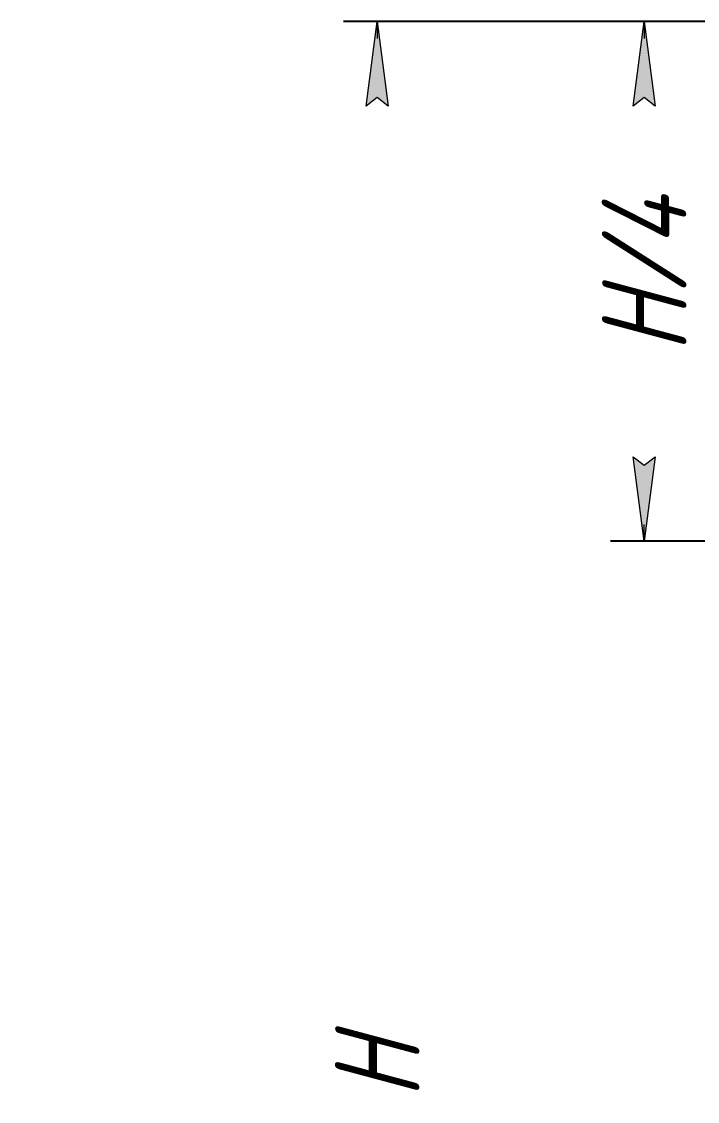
# Model space of a CAD drawing. Header units: millimetres. Extents: x -68 to 2520, y 0 to 297.
# Drawn here: x 2134.8 to 2174.8, y 148.5 to 212.4 of the extents above; entities that cross this region are included whole.
import ezdxf

# ---------------------------------------------------------------- set-up
doc = ezdxf.new("R2010")
doc.units = ezdxf.units.MM
doc.linetypes.add('K5LT_THIN', pattern=[0])
doc.layers.add('Системный слой', color=7, linetype='Continuous')
doc.styles.add('KDIMTEXTSTYLE', font='GOST_AU.SHX', dxfattribs={"width": 0.96, "oblique": 15, "height": 5})
doc.dimstyles.new('KDIMSTYLE (1.50)', dxfattribs={"dimtxt": 5, "dimasz": 1, "dimexe": 2, "dimexo": 0, "dimgap": 1, "dimtad": 1, "dimlfac": 0.666667, "dimtxsty": 'KDIMTEXTSTYLE', "dimsah": 1, "dimcen": 0, "dimdle": 1, "dimadec": 0, "dimazin": 0, "dimtfac": 0.667, "dimtmove": 0, "dimatfit": 3, "dimfxl": 1, "dimtvp": 1, "dimtolj": 1, "dimtzin": 0, "dimarcsym": 0})

# ---------------------------------------------------------------- blocks, each defined once
blk = doc.blocks.new('KDIMARROW_01')
at = {"layer": 'Системный слой'}
blk.add_hatch(color=0, dxfattribs=at).paths.add_polyline_path([(0, 0), (-5, 0.658), (-4.5, 0), (-5, -0.658)])
at = {"layer": 'Системный слой', "color": 0, "linetype": 'K5LT_THIN', "lineweight": 18}
for p, q in [((-4.5, 0), (-5, 0.658)), ((-5, 0.658), (0, 0)), ((0, 0), (-5, -0.658)), ((-5, -0.658), (-4.5, 0)), ((0, 0), (-1, 0))]:
    blk.add_line(p, q, dxfattribs=at)

msp = doc.modelspace()

# ---------------------------------------------------------------- dimensions: what is measured, and where the dimension line sits
at = {"layer": 'Системный слой', "color": 7}
for base, p1, location, text in [((2155.82508, 212.39632), (2178.83456, 89.39632), (2155.82508, 150.39632), '\\H5.0;\\W0.965;\\Q15;\\H5.0;\\W0.965;\\Q15;\\Q15;Н'), ((2155.82508, 212.39632), (2178.83456, 89.39632), (2155.82508, 150.39632), '\\H5.0;\\W0.965;\\Q15;\\H5.0;\\W0.965;\\Q15;\\Q15;Н'), ((2171.62921, 212.39632), (2177.14406, 181.64632), (2171.62921, 197.39632), '\\H5.0;\\W0.965;\\Q15;\\H5.0;\\W0.965;\\Q15;\\Q15;Н/4'), ((2171.62921, 212.39632), (2177.14406, 181.64632), (2171.62921, 197.39632), '\\H5.0;\\W0.965;\\Q15;\\H5.0;\\W0.965;\\Q15;\\Q15;Н/4')]:
    msp.add_linear_dim(base=base, p1=p1, p2=(2178.83456, 212.39632), angle=90, location=location, text=text, dimstyle='KDIMSTYLE (1.50)', override={"dimexo": 0, "dimblk1": 'KDIMARROW_01', "dimblk2": 'KDIMARROW_01', "dimse1": 0, "dimse2": 0, "dimclrt": 7, "dimtolj": 1}, dxfattribs=at).render()

doc.saveas('drawing.dxf')
